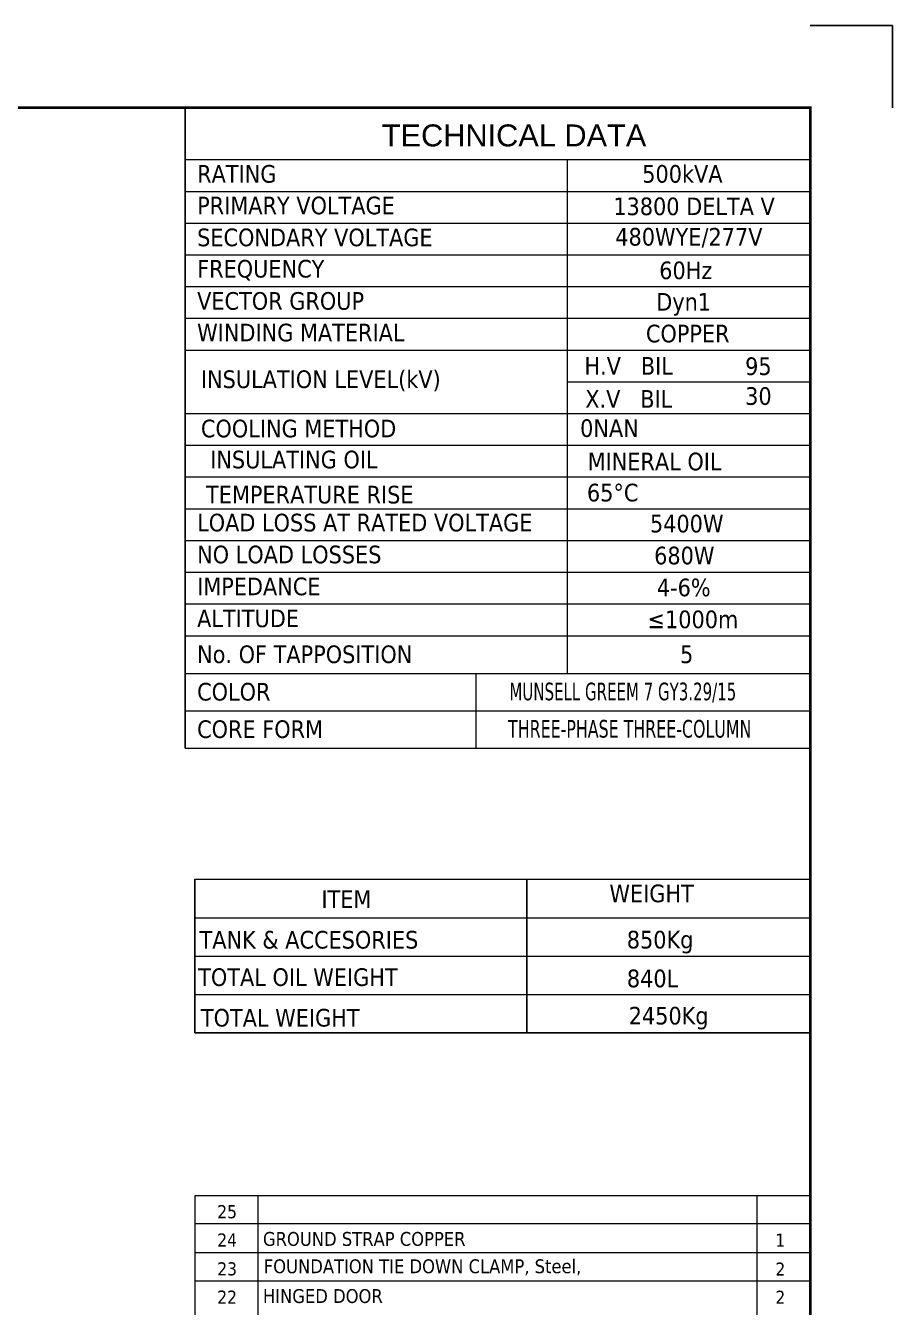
# Model space of a CAD drawing. Header units: millimetres. Extents: x 70841 to 133731, y -170061 to -164340.
# Drawn here: x 131758 to 133731, y -167430 to -164511 of the extents above; entities that cross this region are included whole.
import ezdxf
from ezdxf.enums import TextEntityAlignment as Align

# ---------------------------------------------------------------- set-up
doc = ezdxf.new("R2010")
doc.units = ezdxf.units.MM
doc.header["$LTSCALE"] = 13
for name, color, linetype in [('1', 4, 'Continuous'), ('2', 3, 'Continuous'), ('6文字层', 3, 'Continuous')]:
    doc.layers.add(name, color=color, linetype=linetype)
doc.layers.add('paper', color=254, linetype='Continuous', plot=False)
doc.layers.add('铁心', color=3, linetype='Continuous', lineweight=0)
doc.styles.add('PDF Arial', font='arial.ttf')
doc.styles.add('Tahoma$001', font='tahoma.ttf', dxfattribs={"height": 2.159784})
doc.styles.add('Tahoma_txtstyle_28.87_0_0', font='tahoma.ttf')

msp = doc.modelspace()

# ---------------------------------------------------------------- linework, layer by layer
at = {"layer": '1', "const_width": 6.541}
msp.add_lwpolyline([(126368.528, -169855.834), (133544.528, -169855.834), (133544.528, -164698.084), (126368.528, -164698.084), (126368.528, -169855.834)], dxfattribs=at)
at = {"layer": '2', "ltscale": 10}
msp.add_line((133544.528, -166455.251), (133544.528, -166805.198), dxfattribs=at)
at = {"layer": '6文字层'}
for points in [[(132121.612, -164698.084), (133544.528, -164698.084)], [(132121.612, -164698.084), (132121.612, -166156.862)], [(133544.528, -164698.084), (133544.528, -165540.932)]]:
    msp.add_lwpolyline(points, dxfattribs=at)
at = {"layer": 'paper'}
for q in [(133544.528, -164511.209), (133731.403, -164698.084)]:
    msp.add_line((133731.403, -164511.209), q, dxfattribs=at)
at = {"layer": '铁心'}
for p, q in [((132142.965, -166455.251), (132142.965, -166589.615)), ((132142.965, -166589.615), (132142.965, -166455.251)), ((132142.965, -166455.251), (133544.528, -166455.251)), ((132142.965, -166542.738), (133544.528, -166542.738)), ((132142.965, -166630.225), (133544.528, -166630.225)), ((132142.965, -166717.711), (133544.528, -166717.711)), ((132142.965, -166805.198), (133544.528, -166805.198))]:
    msp.add_line(p, q, dxfattribs=at)
at = {"layer": '铁心', "color": 3, "true_color": 0x00ff00}
for p, q in [((132899.079, -166455.251), (132899.079, -166589.615)), ((132899.079, -166589.615), (132899.079, -166455.251)), ((132142.965, -166713.644), (132142.965, -166589.615)), ((132142.965, -166589.615), (132142.965, -166713.644)), ((132899.079, -166713.644), (132899.079, -166589.615)), ((132899.079, -166589.615), (132899.079, -166713.644)), ((132142.965, -166805.198), (132142.965, -166713.644)), ((132142.965, -166713.644), (132142.965, -166805.198)), ((132899.079, -166805.198), (132899.079, -166713.644)), ((132899.079, -166713.644), (132899.079, -166805.198))]:
    msp.add_line(p, q, dxfattribs=at)
at = {"layer": '铁心'}
for points in [[(132121.612, -164816.041), (133544.528, -164816.041)], [(132991.057, -164816.041), (132991.057, -165986.272)], [(132121.612, -164888.736), (133544.528, -164888.736)], [(132121.612, -164960.745), (133544.528, -164960.745)], [(132121.612, -165033.44), (133544.528, -165033.44)], [(132121.612, -165105.449), (133544.528, -165105.449)], [(132121.612, -165177.458), (133544.528, -165177.458)], [(132121.612, -165250.153), (133544.528, -165250.153)], [(132991.057, -165322.162), (133544.528, -165322.162)], [(132121.612, -165394.856), (133544.528, -165394.856)], [(132121.612, -165466.865), (133544.528, -165466.865)], [(132121.612, -165538.874), (133544.528, -165538.874)], [(132121.612, -165611.569), (133544.528, -165611.569)], [(132121.612, -165683.578), (133544.528, -165683.578)], [(132121.612, -165755.587), (133544.528, -165755.587)], [(132121.612, -165755.587), (133544.528, -165755.587)], [(132121.612, -165828.282), (133544.528, -165828.282)], [(132121.612, -165900.977), (133544.528, -165900.977)], [(132121.612, -165900.977), (133544.528, -165900.977)], [(133544.528, -165900.977), (133544.528, -166156.863)], [(132121.612, -165986.272), (133544.528, -165986.272)], [(132782.819, -165986.272), (132782.819, -166156.863)], [(132121.612, -166071.567), (133544.528, -166071.567)], [(132121.612, -166071.567), (133544.528, -166071.567)], [(132121.612, -166156.862), (133544.528, -166156.862)], [(132121.612, -166156.863), (133544.528, -166156.863)], [(133544.528, -166805.198), (132142.965, -166805.198), (132142.965, -166805.198)], [(132142.965, -167175.864), (132142.965, -168921.459)], [(133544.528, -167175.864), (132142.965, -167175.864), (132142.965, -167175.864)], [(133544.528, -167175.864), (132142.965, -167175.864), (132142.965, -167175.864)], [(132286.45, -167175.864), (132286.45, -168857.064)], [(133422.686, -167175.864), (133422.686, -168857.064)], [(133544.528, -167240.258), (132142.965, -167240.258), (132142.965, -167240.258)], [(133544.528, -167305.989), (132142.965, -167305.989), (132142.965, -167305.989)], [(133544.528, -167305.989), (132142.965, -167305.989), (132142.965, -167305.989)], [(133544.528, -167305.989), (132142.965, -167305.989), (132142.965, -167305.989)], [(133544.528, -167370.383), (132142.965, -167370.383), (132142.965, -167370.383)]]:
    msp.add_lwpolyline(points, dxfattribs=at)

# ---------------------------------------------------------------- texts
for s, height, style, p in [('TECHNICAL DATA', 50.06987, 'PDF Arial', (132568.947, -164786.241)), ('RATING', 40.1901, 'Tahoma$001', (132148.527, -164868.848)), ('500kVA', 40.1901, 'Tahoma$001', (133161.926, -164868.848)), ('PRIMARY VOLTAGE', 40.19014, 'Tahoma$001', (132148.527, -164940.857)), ('13800 DELTA V', 40.19014, 'Tahoma$001', (133096.066, -164942.835)), ('SECONDARY VOLTAGE', 40.19014, 'Tahoma$001', (132148.527, -165013.552)), ('480WYE/277V', 40.19014, 'Tahoma$001', (133100.561, -165012.121)), ('FREQUENCY', 40.1901, 'Tahoma$001', (132148.527, -165084.875)), ('60Hz', 40.1901, 'Tahoma$001', (133200.62, -165088.569)), ('VECTOR GROUP', 40.19014, 'Tahoma$001', (132148.527, -165158.255)), ('Dyn1', 40.1901, 'Tahoma$001', (133193.872, -165160.377)), ('WINDING MATERIAL', 40.19014, 'Tahoma$001', (132148.527, -165230.264)), ('COPPER', 40.1901, 'Tahoma$001', (133170.279, -165232.585)), ('95', 40.1901, 'Tahoma$001', (133396.183, -165306.915)), ('INSULATION LEVEL(kV)', 40.19014, 'Tahoma$001', (132157.167, -165336.511)), ('30', 40.1901, 'Tahoma$001', (133396.277, -165374.834)), ('COOLING METHOD', 40.19014, 'Tahoma$001', (132157.167, -165448.82)), ('0NAN', 40.1901, 'Tahoma$001', (133020.424, -165447.869)), ('LOAD LOSS AT RATED VOLTAGE', 40.19014, 'Tahoma$001', (132148.527, -165663.004)), ('5400W', 40.1901, 'Tahoma$001', (133179.443, -165665.325)), ('NO LOAD LOSSES', 40.19014, 'Tahoma$001', (132148.527, -165735.699)), ('680W', 40.1901, 'Tahoma$001', (133189.051, -165738.019)), ('IMPEDANCE', 40.1901, 'Tahoma$001', (132148.527, -165808.394)), ('4-6%%%', 40.1901, 'Tahoma$001', (133195.236, -165810.714)), ('ALTITUDE', 40.1901, 'Tahoma$001', (132148.527, -165881.088)), ('≤1000m', 40.1901, 'Tahoma$001', (133174.035, -165883.409)), ('No. OF TAPPOSITION', 40.19014, 'Tahoma$001', (132148.466, -165962.936)), ('5', 40.19, 'Tahoma$001', (133248.022, -165962.936)), ('COLOR', 40.1901, 'Tahoma$001', (132148.466, -166048.232)), ('GROUND STRAP COPPER', 31.56081, 'Tahoma$001', (132298.315, -167290.075)), ('1', 29.834, 'Tahoma$001', (133465.112, -167291.962)), ('FOUNDATION TIE DOWN CLAMP, Steel, ', 31.5647, 'Tahoma$001', (132300.273, -167352.378)), ('2', 29.834, 'Tahoma$001', (133465.112, -167357.96)), ('HINGED DOOR', 31.56081, 'Tahoma$001', (132298.315, -167420.2)), ('2', 29.834, 'Tahoma$001', (133465.112, -167422.087))]:
    msp.add_text(s, height=height, dxfattribs=dict(at, style=style)).set_placement(p)
at = {"layer": '铁心', "style": 'Tahoma$001'}
for s, height, p in [('H.V   BIL', 40.1901, (133130.934, -165286.058)), ('X.V   BIL', 40.1901, (133131.249, -165361.353)), ('INSULATING OIL', 40.19014, (132368.86, -165499.349)), ('MINERAL OIL', 40.19014, (133190.002, -165503.839)), ('TEMPERATURE RISE ', 40.19014, (132412.55, -165579.296))]:
    msp.add_text(s, height=height, dxfattribs=at).set_placement(p, align=Align.MIDDLE)
msp.add_text('65%%DC', height=40.1901, dxfattribs=at).set_placement((133036.066, -165574.607), align=Align.MIDDLE_LEFT)
at = {"layer": '铁心', "color": 3, "true_color": 0x00ff00, "style": 'Tahoma$001', "width": 0.72}
msp.add_text('MUNSELL GREEM 7 GY3.29/15', height=40.19014, dxfattribs=at).set_placement((132859.521, -166047.622))
at = {"layer": '铁心', "color": 3, "true_color": 0x00ff00}
for s, height, style, p in [('CORE FORM', 40.1901, 'Tahoma$001', (132148.465, -166133.527)), ('ITEM', 40.1901, 'Tahoma$001', (132431.5, -166520.433)), ('TANK & ACCESORIES', 40.19014, 'Tahoma$001', (132154.017, -166613.063)), ('850Kg', 40.1901, 'Tahoma$001', (133126.728, -166612.852)), ('TOTAL OIL WEIGHT', 40.19014, 'Tahoma$001', (132150.942, -166698.216)), ('840L', 40.1901, 'Tahoma$001', (133126.982, -166701.148)), ('TOTAL WEIGHT', 40.19014, 'Tahoma$001', (132157.093, -166790.673)), ('2450Kg', 40.1901, 'Tahoma$001', (133131.121, -166785.955)), ('25', 29.8816, 'Tahoma_txtstyle_28.87_0_0', (132194.401, -167227.275)), ('24', 29.8816, 'Tahoma_txtstyle_28.87_0_0', (132194.401, -167291.67)), ('23', 29.8816, 'Tahoma_txtstyle_28.87_0_0', (132194.401, -167357.4)), ('22', 29.8816, 'Tahoma_txtstyle_28.87_0_0', (132194.401, -167421.794))]:
    msp.add_text(s, height=height, dxfattribs=dict(at, style=style)).set_placement(p)
at = {"layer": '铁心', "style": 'Tahoma$001', "width": 0.76}
msp.add_text('THREE-PHASE THREE-COLUMN', height=40.19014, dxfattribs=at).set_placement((132856.433, -166132.572))
at = {"layer": '铁心', "color": 3, "true_color": 0x00ff00, "insert": (133087.165, -166467.331), "char_height": 40.1901, "width": 467.33137, "attachment_point": 1, "style": 'Tahoma$001'}
msp.add_mtext('WEIGHT', dxfattribs=at)

doc.saveas('drawing.dxf')
